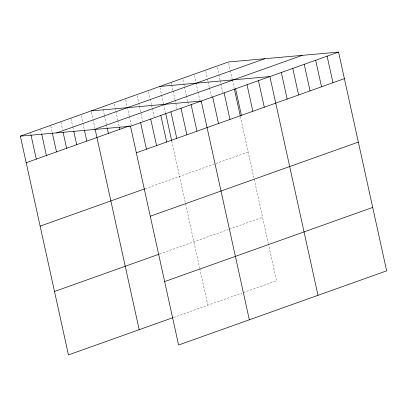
<?xml version="1.0" encoding="UTF-8"?>
<svg xmlns="http://www.w3.org/2000/svg" width="407" height="407" viewBox="0 0 407 407"><rect width="100%" height="100%" fill="white"/><g stroke="black" fill="none" stroke-linecap="round" stroke-linejoin="round"><path stroke-width="0.31" stroke-dasharray="2.04 1.53" d="M145.202 188.68L248.194 151.974M159.569 254.029L228.23 229.563M229.375 229.151L262.561 217.328M173.519 317.46L242.175 292.989M243.32 292.582L276.506 280.754L268.462 244.159M228.678 63.222L230.174 70.019M230.311 70.635L232.209 79.284M232.346 79.899L234.249 88.548M240.415 116.606L268.325 243.549M217.236 67.303L218.732 74.099M218.864 74.715L220.085 80.276M220.223 80.891L220.767 83.364M220.904 83.979L222.802 92.628M205.794 71.383L207.285 78.175M207.422 78.795L207.967 81.263M208.099 81.883L209.325 87.439M209.457 88.06L211.36 96.708M194.348 75.458L195.843 82.255M195.981 82.87L197.878 91.519M198.016 92.135L199.781 100.168M182.906 79.538L183.72 83.242M183.857 83.862L184.402 86.335M184.534 86.95L186.437 95.599M186.574 96.215L187.658 101.155M187.795 101.775L188.477 104.864M171.189 82.382L171.601 84.234M171.734 84.849L172.955 90.41M173.092 91.031L174.995 99.674M175.132 100.295L177.03 108.939M160.022 87.693L161.513 94.49M161.65 95.106L163.553 103.754M163.685 104.37L165.588 113.019M171.754 141.076L199.669 268.02M199.801 268.63L207.845 305.225M148.575 91.773L150.071 98.565M150.208 99.186L151.429 104.747M151.567 105.362L152.106 107.835M152.243 108.45L154.146 117.099M137.134 95.854L138.629 102.645M138.762 103.266L139.306 105.734M139.443 106.354L142.699 121.174M125.692 99.929L127.182 106.726M127.32 107.341L129.222 115.99M129.355 116.606L131.258 125.254M114.245 104.009L115.064 107.713M115.196 108.333L115.741 110.801M115.878 111.421L117.781 120.07M117.913 120.686L119.271 126.862M103.078 109.32L104.299 114.881M104.436 115.502L106.334 124.145M106.471 124.766L107.016 127.233M91.361 112.164L92.857 118.961M92.989 119.577L94.892 128.225M81.258 115.766L82.748 122.563M82.886 123.179L84.381 129.975M71.016 118.752L72.644 126.165M72.782 126.781L73.596 130.489M60.908 122.354L62.536 129.767M50.804 125.956L52.162 132.133M40.695 129.558L41.514 133.262M30.591 133.16L30.861 134.391"/><path stroke-width="0.61" d="M20.35 136.142L228.408 61.991L338.553 52.096L386.65 270.858L178.592 345.009L130.494 126.246L20.35 136.142L68.447 354.904L172.944 317.663M56.695 132.875L264.754 58.725M94.144 129.512L302.203 55.357M26.19 162.703L129.543 125.865M130.494 126.246L338.553 52.096M136.335 152.808L344.393 78.653M40.135 226.129L144.633 188.884M150.28 216.234L358.338 142.084M54.502 291.478L159 254.238M164.647 281.583L372.705 207.433M159.748 86.457L269.892 76.567L317.989 295.329M91.092 110.928L201.236 101.033L249.333 319.8M327.111 56.171L332.946 82.733M315.664 60.251L321.505 86.813M304.222 64.331L310.063 90.888M292.781 68.407L298.621 94.968M281.334 72.487L287.174 99.049M258.45 80.642L264.291 107.204M247.008 84.722L252.844 111.284M235.561 88.797L241.402 115.359M234.381 89.158L240.283 115.995M224.12 92.877L229.96 119.439M212.678 96.958L218.518 123.514M191.127 104.635L196.968 131.196M181.023 108.237L186.864 134.798M170.915 111.839L176.755 138.4M165.72 113.629L171.622 140.466M160.811 115.44L166.651 142.002M150.707 119.042L156.547 145.604M140.598 122.644L146.439 149.206M119.409 127.483L119.816 129.334M107.148 127.854L108.374 133.41M95.162 129.462L139.189 329.695M84.381 129.975L86.823 141.092M73.728 131.105L76.72 144.694M63.08 132.234L66.611 148.296M52.294 132.748L56.507 151.897M41.646 133.883L46.403 155.499M30.998 135.012L36.294 159.101"/></g></svg>
